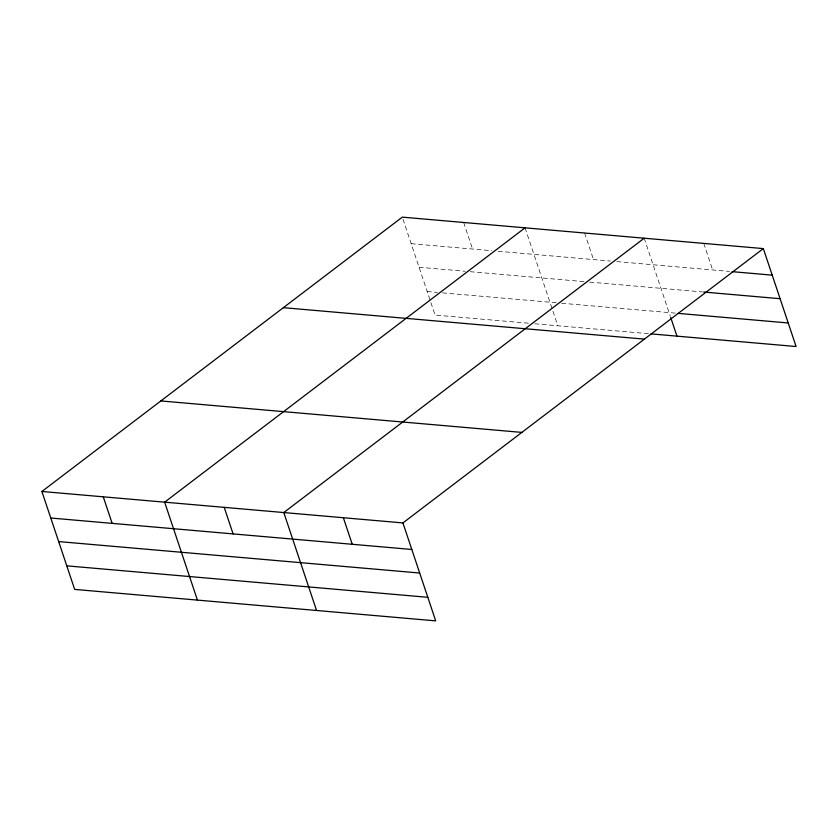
<?xml version="1.0" encoding="UTF-8"?>
<svg xmlns="http://www.w3.org/2000/svg" width="838" height="838" viewBox="0 0 838 838"><rect width="100%" height="100%" fill="white"/><g stroke="black" fill="none" stroke-linecap="round" stroke-linejoin="round"><path stroke-width="0.63" stroke-dasharray="4.19 3.14" d="M411.186 243.69L491.738 250.709M498.139 251.264L610.336 261.037M616.82 261.603L729.479 271.418M419.073 267.249L465.1 271.261M470.212 271.701L584.557 281.662M589.732 282.113L702.401 291.928M427.191 291.519L437.415 292.41M442.537 292.86L556.411 302.78M561.596 303.23L675.554 313.15M528.411 323.206L435.069 315.078L402.303 217.136M534.801 323.761L648.476 333.671M703.763 243.397L712.646 269.951M644.192 238.212L670.327 316.314M584.62 233.027L593.503 259.571M525.049 227.831L557.825 325.773M463.676 222.489L472.559 249.043"/><path stroke-width="1.26" d="M41.9 491.477L402.931 522.922L435.697 620.864L74.666 589.407L41.9 491.477L402.303 217.136L763.334 248.593L796.1 346.523L651.063 333.891M525.049 227.831L164.646 502.172L197.422 600.102M644.192 238.212L283.789 512.542L316.555 610.483M402.931 522.922L763.334 248.593M732.066 271.648L772.217 275.147M703.69 292.043L780.094 298.695M678.141 313.381L788.223 322.965M283.37 307.672L644.401 339.118M160.833 400.941L521.865 432.398M50.783 518.02L411.814 549.477M58.67 541.578L419.691 573.035M66.789 565.849L427.82 597.305M670.735 317.55L676.957 336.143M343.36 517.737L352.243 544.281M224.217 507.357L233.1 533.911M103.273 496.819L112.156 523.373"/></g></svg>
